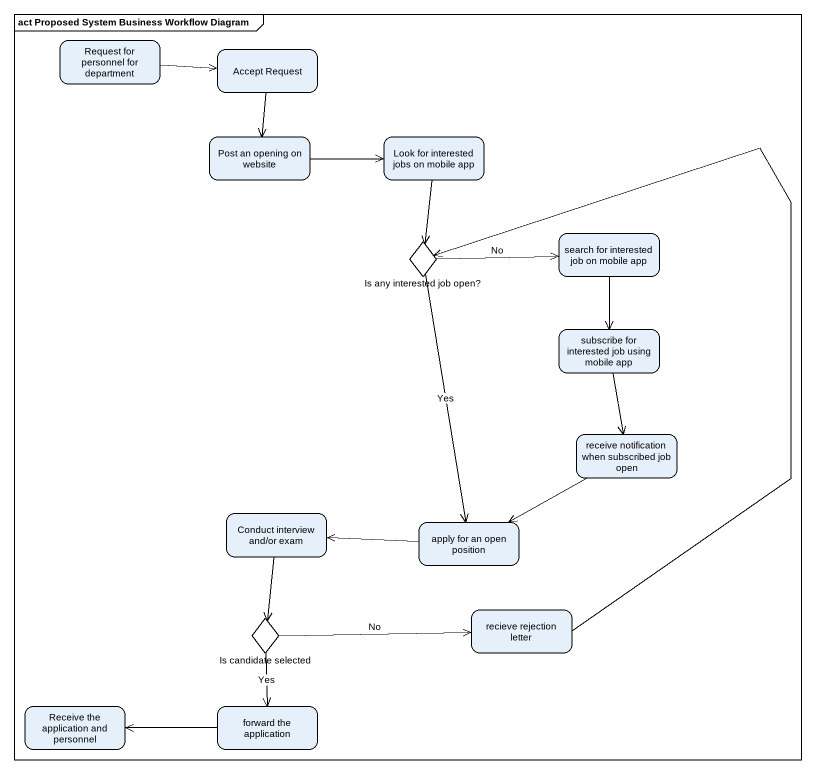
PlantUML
@startuml
mainframe act Proposed System Business Workflow Diagram
hide empty description
state "Request for personnel for department" as Request_for_personnel_for
state "Accept Request" as Accept_Request
state "Post an opening on website" as Post_an_opening_on_website
state "Look for interested jobs on mobile app" as Look_for_interested_jobs_on
state "Is any interested job open?" as Is_any_interested_job_open <<choice>>
state "search for interested job on mobile app" as search_for_interested_job
state "subscribe for interested job using mobile app" as subscribe_for_interested
state "receive notification when subscribed job open" as receive_notification_when
state "Conduct interview and/or exam" as Conduct_interview_and_or
state "apply for an open position" as apply_for_an_open_position
state "recieve rejection letter" as recieve_rejection_letter
state "Is candidate selected" as Is_candidate_selected <<choice>>
state "Receive the application and personnel" as Receive_the_application_and
state "forward the application" as forward_the_application
Request_for_personnel_for -right-> Accept_Request
Accept_Request --> Post_an_opening_on_website
Post_an_opening_on_website -right-> Look_for_interested_jobs_on
Look_for_interested_jobs_on --> Is_any_interested_job_open
Is_any_interested_job_open -right-> search_for_interested_job : No
Is_any_interested_job_open --> apply_for_an_open_position : Yes
search_for_interested_job --> subscribe_for_interested
subscribe_for_interested --> receive_notification_when
receive_notification_when -left-> apply_for_an_open_position
Conduct_interview_and_or --> Is_candidate_selected
apply_for_an_open_position -left-> Conduct_interview_and_or
recieve_rejection_letter -up-> Is_any_interested_job_open
Is_candidate_selected -right-> recieve_rejection_letter : No
Is_candidate_selected --> forward_the_application : Yes
forward_the_application -left-> Receive_the_application_and
@enduml
